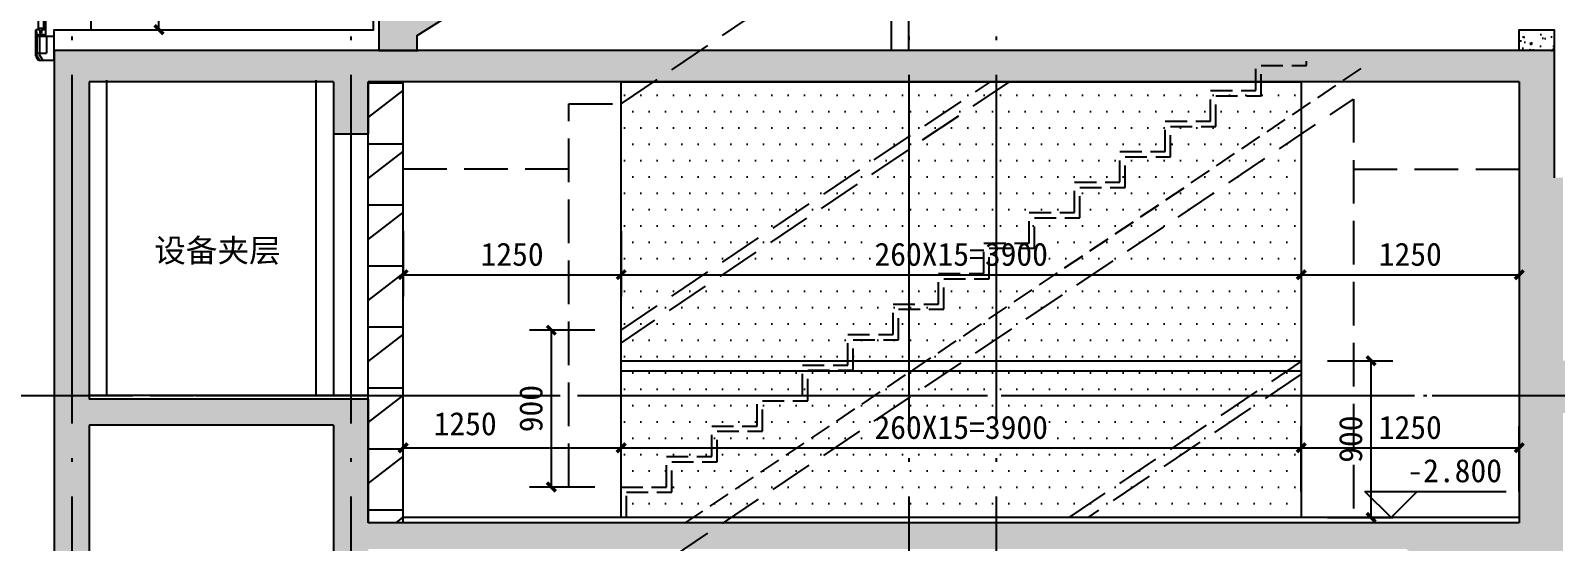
# Model space of a CAD drawing. Extents: x -10817 to 167545, y 26551 to 157048.
# Drawn here: x 135008 to 143752, y 48118 to 51052 of the extents above; entities that cross this region are included whole.
import ezdxf

# ---------------------------------------------------------------- set-up
doc = ezdxf.new("R2010")
doc.units = 0
doc.header["$LTSCALE"] = 1000
doc.header["$MEASUREMENT"] = 0
for name, pattern in [('$1$DOTE', [2.42, 2, -0.2, 0.02, -0.2]), ('3、4#楼 楼梯剖面$0$DASH', [0.35, 0.25, -0.1]), ('DASH', [0.35, 0.25, -0.1])]:
    doc.linetypes.add(name, pattern=pattern)
doc.layers.get('Defpoints').update_dxf_attribs({"color": 30, "linetype": 'DASH'})
for name, color, linetype in [('$1$A-ANNO-DOTE', 10, '$1$DOTE'), ('3#-夹层$0$A-ANNO-LEVL', 3, 'Continuous'), ('3#-夹层$0$A-ANNO-TEXT', 7, 'Continuous'), ('3、4#楼 楼梯剖面$0$A-COLU-CONC-HATC', 204, 'Continuous'), ('3、4#楼 楼梯剖面$0$A-ELEV-1', 8, 'Continuous'), ('3、4#楼 楼梯剖面$0$A-FLOR', 91, 'Continuous'), ('3、4#楼 楼梯剖面$0$A-FLOR-EVTR', 51, 'Continuous'), ('3、4#楼 楼梯剖面$0$A-FLOR-HRAL', 71, 'Continuous'), ('3、4#楼 楼梯剖面$0$A-FLOR-OVHD', 171, '3、4#楼 楼梯剖面$0$DASH'), ('3、4#楼 楼梯剖面$0$A-FLOR-UNDR', 177, 'Continuous'), ('3、4#楼 楼梯剖面$0$A-WALL-BLOK', 131, 'Continuous'), ('3、4#楼 楼梯剖面$0$A-WALL-CONC', 9, 'Continuous'), ('3、4#楼 楼梯剖面$0$A-WALL-INSL', 241, 'Continuous'), ('A-ANNO-DIMS', 3, 'Continuous'), ('A-ANNO-TEXT', 7, 'Continuous'), ('A-COLU-CONC-HATC', 204, 'Continuous'), ('A-WALL-CONC', 9, 'Continuous'), ('A-WALL-INSL', 241, 'Continuous')]:
    doc.layers.add(name, color=color, linetype=linetype)
doc.styles.add('3#-夹层$0$_TCH_DIM', font='')
doc.styles.add('_TCH_DIM_T3', font='')
doc.styles.get("Standard").update_dxf_attribs({"font": ''})
doc.styles.get('3#-夹层$0$_TCH_DIM').set_extended_font_data('SimSun')
doc.styles.get('_TCH_DIM_T3').set_extended_font_data('SimSun')
doc.styles.get('Standard').set_extended_font_data('SimSun')
doc.dimstyles.new('_TCH_ARCH&&50', dxfattribs={"dimtxt": 132.911392, "dimasz": 50, "dimexe": 125, "dimexo": 150, "dimgap": 50, "dimtad": 1, "dimdec": 0, "dimzin": 0, "dimdsep": 46, "dimtxsty": '_TCH_DIM_T3', "dimblk": 'ARCHTICK', "dimcen": 0.09, "dimclrt": 7, "dimazin": 2, "dimtfac": 1, "dimtdec": 0, "dimtix": 1, "dimtmove": 2, "dimatfit": 3, "dimfxl": 50, "dimtolj": 1, "dimtzin": 0, "dimarcsym": 0})

# ---------------------------------------------------------------- blocks, each defined once
blk = doc.blocks.new('3、4#楼 楼梯剖面$0$A$C564E59E9')
at = {"layer": '3、4#楼 楼梯剖面$0$A-FLOR-EVTR'}
for p, q in [((-302.4, 275), (-292.4, 292.3)), ((-302.4, 275), (-292.4, 292.3)), ((-302.4, 275), (-302.4, 209.9)), ((-302.4, 275), (-302.4, 209.9)), ((-297.4, 273.7), (-287.5, 291)), ((-297.4, 273.7), (-287.5, 291)), ((-297.4, 273.7), (-297.4, 209.9)), ((-297.4, 273.7), (-297.4, 209.9)), ((-292.4, 328.5), (-292.4, 292.3)), ((-292.4, 328.5), (-277.5, 328.5)), ((-292.4, 328.5), (-292.4, 292.3)), ((-292.4, 328.5), (-277.5, 328.5)), ((-287.5, 323.5), (-277.5, 323.5)), ((-287.5, 323.5), (-287.5, 291)), ((-287.5, 323.5), (-277.5, 323.5)), ((-287.5, 323.5), (-287.5, 291)), ((-287.5, 291), (-255, 291)), ((-287.5, 291), (-255, 291)), ((-282.5, 323.5), (-282.5, 296)), ((-282.5, 323.5), (-282.5, 296)), ((-282.5, 296), (-250, 296)), ((-282.5, 296), (-250, 296)), ((-277.5, 328.5), (-277.5, 323.5)), ((-277.5, 328.5), (-277.5, 323.5)), ((-255, 291), (-255, 229.8)), ((-255, 291), (-255, 229.8)), ((-250, 296), (-250, 120)), ((-250, 296), (-250, 120)), ((-297.4, 209.9), (-302.4, 209.9)), ((-297.4, 209.9), (-302.4, 209.9)), ((-275, 229.8), (-275, 189.9)), ((-275, 229.8), (-255, 229.8)), ((-275, 229.8), (-275, 189.9)), ((-275, 229.8), (-255, 229.8)), ((-275, 189.9), (-255, 189.9)), ((-275, 189.9), (-255, 189.9)), ((-270, 224.9), (-250, 224.9)), ((-270, 224.9), (-270, 194.9)), ((-270, 224.9), (-250, 224.9)), ((-270, 224.9), (-270, 194.9)), ((-270, 194.9), (-250, 194.9)), ((-270, 194.9), (-250, 194.9)), ((-255, 189.9), (-255, 154.9)), ((-255, 189.9), (-255, 154.9)), ((-292.4, 115), (-262.5, 115)), ((-292.4, 115), (-262.5, 115)), ((-292.4, 115), (-292.4, -2292.5)), ((-262.5, 115), (-262.5, -2292.5)), ((-255, 154.9), (-250, 154.9)), ((-255, 154.9), (-250, 154.9)), ((-200, 120), (-250, 120)), ((-200, 120), (-250, 120)), ((-250, 115), (-250, 90)), ((-237.5, 115), (-250, 115)), ((-250, 115), (-250, 90)), ((-237.5, 115), (-250, 115)), ((-200, 90), (-250, 90)), ((-200, 90), (-250, 90)), ((-200, 125), (-245, 125)), ((-200, 125), (-245, 125)), ((-237.5, 110), (-245, 110)), ((-245, 110), (-245, 95)), ((-237.5, 110), (-245, 110)), ((-245, 110), (-245, 95)), ((-205, 95), (-245, 95)), ((-205, 95), (-245, 95)), ((-237.5, 115), (-237.5, 110)), ((-237.5, 115), (-237.5, 110)), ((-200, 115), (-212.5, 115)), ((-212.5, 115), (-212.5, 110)), ((-200, 115), (-212.5, 115)), ((-212.5, 115), (-212.5, 110)), ((-205, 110), (-212.5, 110)), ((-205, 110), (-212.5, 110)), ((-205, 110), (-205, 95)), ((-205, 110), (-205, 95)), ((0, 100), (-200, 100)), ((0.5, 90), (-200, 90)), ((0, 134.9), (0, 100)), ((10, 100), (10, 134.9)), ((-200, 85), (-250, 85)), ((-200, 85), (-250, 85)), ((-250, 85), (-250, -2339.9)), ((-299.9, -2310), (-305, -2310)), ((-299.9, -2310), (-305, -2310)), ((-282.6, -2300), (-304.9, -2300)), ((-282.6, -2300), (-304.9, -2300)), ((-304.9, -2452.3), (-304.9, -2300)), ((-304.9, -2452.3), (-304.9, -2300)), ((-299.9, -2450.7), (-299.9, -2310)), ((-299.9, -2450.7), (-299.9, -2310)), ((-250.1, -2329.9), (-299.9, -2329.9)), ((-250.1, -2329.9), (-299.9, -2329.9)), ((-200, -2339.9), (-299.9, -2339.9)), ((-299.9, -2339.9), (-299.9, -2434.9)), ((-250.1, -2339.9), (-299.9, -2339.9)), ((-262.6, -2292.5), (-292.5, -2292.5)), ((-284.9, -2339.9), (-284.9, -2444.9)), ((-282.6, -2300), (-282.6, -2319.9)), ((-272.6, -2319.9), (-282.6, -2319.9)), ((-272.6, -2319.9), (-282.6, -2319.9)), ((-250.1, -2300), (-272.6, -2300)), ((-250.1, -2300), (-272.6, -2300)), ((-272.6, -2300), (-272.6, -2319.9)), ((-244.9, -2339.9), (-244.9, -2434.9)), ((-299.9, -2434.9), (-244.9, -2434.9)), ((-264.9, -2474.9), (-284.9, -2444.9)), ((-304.9, -2452.3), (-291.6, -2475.4)), ((-299.9, -2450.7), (-287.2, -2472.8)), ((-291.6, -2475.4), (-287.2, -2472.8)), ((-291.6, -2475.4), (-287.2, -2472.8))]:
    blk.add_line(p, q, dxfattribs=at)
for points in [[(-277.5, 328.5), (-200, 328.5), (-200, 125)], [(-245, 125), (-245, 260.4), (-250, 260.4)], [(10, 100), (10, 134.9), (0, 134.9), (0, 100)], [(-290.8, -2474.9), (-200, -2474.9), (-200, -2339.9)]]:
    blk.add_lwpolyline(points, dxfattribs=at)
blk.add_arc((0, 100), 9.99, 270, 0, dxfattribs=at)
blk.add_arc((0, 100), 9.99, 270, 0, dxfattribs=at)
at = {"layer": '3、4#楼 楼梯剖面$0$A-FLOR-UNDR'}
blk.add_lwpolyline([(10, 100), (10, -2300)], dxfattribs=at)
blk = doc.blocks.new('3、4#楼 楼梯剖面')
at = {"layer": '3、4#楼 楼梯剖面$0$A-COLU-CONC-HATC'}
for points in [[(6140, 6881.1), (5880, 6881.1), (5880, 6717.2), (5620, 6717.2), (5620, 6553.3), (5360, 6553.3), (5360, 6389.4), (5100, 6389.4), (5100, 6225.6), (4840, 6225.6), (4840, 6061.7), (4580, 6061.7), (4580, 5897.8), (4320, 5897.8), (4320, 5733.9), (4060, 5733.9), (4060, 5570), (4060, 5480.2), (4280, 5478.6), (4280, 5566.8), (6140, 6739.3)], [(2400, 5300), (2200, 5480), (2200, 3480), (2333.3, 3430), (2400, 3480)], [(3900, 5360), (3900, 5480), (2200, 5480), (2400, 5300), (3800, 5300)], [(7050, 5300), (7050, 5480), (3900, 5480), (3900, 5360), (4000, 5300)], [(10600, 5300), (10800, 5480), (7050, 5480), (7050, 5300)], [(10800, 5480), (10600, 5300), (10600, 4750), (10800, 4750)], [(3900, 5360), (3800, 5300), (3800, 5000), (4000, 5000), (4000, 5300)], [(2333.3, 3430), (2200, 3480), (2200, 2400), (2400, 2400), (2400, 3330)], [(3800, 3330), (4000, 3480), (2400, 3480), (2333.3, 3430), (2400, 3330)], [(4000, 3480), (3800, 3330), (3800, 2770), (3933.3, 2720), (4000, 2770)], [(3933.3, 2720), (3800, 2770), (3800, 2300), (4000, 2300), (4000, 2620)], [(4100, 2620), (4100, 2770), (4000, 2770), (3933.3, 2720), (4000, 2620)], [(9550, 2620), (9550, 2770), (4100, 2770), (4100, 2620)]]:
    blk.add_hatch(color=256, dxfattribs=at).paths.add_polyline_path(points)
h = blk.add_hatch(dxfattribs=at)
h.set_pattern_fill('混凝土', color=256, scale=20, style=0)
h.set_pattern_definition([(50, (0, 0), (143.452, -12.5504), [15, -165]), (355, (0, 0), (-27.7503, 150.4384), [12, -132]), (100.4514, (11.95, -1.05), (115.7019, 137.8879), [12.748, -140.2284]), (46.1842, (0, 40), (213.4482, -33.1038), [22.5, -247.5]), (96.6356, (17.79, 37.24), (186.9325, 194.8236), [19.122, -210.3426]), (351.1842, (0, 40), (186.9324, 194.8237), [18, -198]), (21, (20, 30), (119.3814, -80.5238), [15, -165]), (326, (20, 30), (48.663, 145.03), [12, -132]), (71.4514, (29.95, 23.29), (168.0445, 64.5061), [12.748, -140.2284]), (37.5, (0, 0), (2.43197, 66.57877), [0, -130.4, 0, -134, 0, -132.5]), (7.5, (0, 0), (52.6139, 78.88234), [0, -76.4, 0, -127.4, 0, -50.5]), (327.5, (-44.6, 0), (106.76449, -4.51097), [0, -50, 0, -156, 0, -207]), (317.5, (-64.6, 0), (116.6372, 20.021), [0, -65, 0, -103.6, 0, -147])])
h.paths.add_polyline_path([(10800, 5480), (10600, 5480), (10600, 5600), (10800, 5600)])
h = blk.add_hatch(dxfattribs=at)
h.set_pattern_fill('空心砖', color=256, scale=100, style=0)
h.set_pattern_definition([(0, (0, 0), (0, 350), []), (37.875, (400, 0), (-169.615, 218.077), []), (90, (400, 0), (-450, 3e-14), [])])
h.paths.add_polyline_path([(4000, 2770), (4200, 2770), (4200, 5300), (4000, 5300)])
at = {"layer": '3、4#楼 楼梯剖面$0$A-ELEV-1'}
h = blk.add_hatch(dxfattribs=at)
h.set_pattern_fill('松散材料', color=256, scale=50)
h.set_pattern_definition([(0, (-132944.94, -48226.24), (46.875, 93.75), [0, -93.75])])
h.paths.add_polyline_path([(9350, 2800), (5450, 2800), (5450, 5300), (9350, 5300)])
blk.add_lwpolyline([(9350, 2800), (5450, 2800), (5450, 5300), (9350, 5300)], close=True, dxfattribs=at)
at = {"layer": '3、4#楼 楼梯剖面$0$A-FLOR', "ltscale": 0.5}
blk.add_lwpolyline([(2200, 5480), (2200, 5600), (4030, 5600), (4030, 5763.9), (4290, 5763.9), (4290, 5927.8), (4550, 5927.8), (4550, 6091.7), (4810, 6091.7), (4810, 6255.6), (5070, 6255.6), (5070, 6419.4), (5330, 6419.4), (5330, 6583.3), (5590, 6583.3), (5590, 6747.2), (5850, 6747.2), (5850, 6911.1), (6110, 6911.1), (6110, 7075), (7500, 7075)], dxfattribs=at)
at = {"layer": '3、4#楼 楼梯剖面$0$A-FLOR', "linetype": '3、4#楼 楼梯剖面$0$DASH', "ltscale": 0.5}
blk.add_lwpolyline([(5450, 2800), (5450, 2975), (5710, 2975), (5710, 3150), (5970, 3150), (5970, 3325), (6230, 3325), (6230, 3500), (6490, 3500), (6490, 3675), (6750, 3675), (6750, 3850), (7010, 3850), (7010, 4025), (7270, 4025), (7270, 4200), (7530, 4200), (7530, 4375), (7790, 4375), (7790, 4550), (8050, 4550), (8050, 4725), (8310, 4725), (8310, 4900), (8570, 4900), (8570, 5075), (8830, 5075), (8830, 5250), (9090, 5250), (9090, 5420)], dxfattribs=at)
at = {"layer": '3、4#楼 楼梯剖面$0$A-FLOR-HRAL', "linetype": '3、4#楼 楼梯剖面$0$DASH'}
blk.add_lwpolyline([(7674.6, 5300), (5450, 3802.7), (5450, 3875), (7567.1, 5300)], close=True, dxfattribs=at)
at = {"layer": '3、4#楼 楼梯剖面$0$A-FLOR-HRAL'}
blk.add_lwpolyline([(5450, 3700), (9350, 3700), (9350, 3640), (5450, 3640)], close=True, dxfattribs=at)
at = {"layer": '3、4#楼 楼梯剖面$0$A-FLOR-HRAL', "linetype": '3、4#楼 楼梯剖面$0$DASH'}
blk.add_lwpolyline([(8018.1, 2800), (9350, 3694.6), (9350, 3622.4), (8125.7, 2800)], dxfattribs=at)
at = {"layer": '3、4#楼 楼梯剖面$0$A-FLOR-OVHD'}
for points in [[(5150, 2975), (5150, 5175), (5450, 5175), (9650, 8001.9), (9650, 5600)], [(5150, 175), (5150, 2375), (5450, 2375), (9650, 5201.9), (9650, 2800)], [(5150, 4800), (4200, 4800)], [(9650, 4800), (10600, 4800)]]:
    blk.add_lwpolyline(points, dxfattribs=at)
at = {"layer": '3、4#楼 楼梯剖面$0$A-FLOR-UNDR'}
for points in [[(2500, 5310), (2500, 3500)], [(3700, 5310), (3700, 3500)], [(3800, 5000), (3800, 3500)]]:
    blk.add_lwpolyline(points, dxfattribs=at)
at = {"layer": '3、4#楼 楼梯剖面$0$A-WALL-BLOK'}
for p, q in [((7000, 5480), (7000, 6895)), ((7100, 5480), (7100, 6895)), ((4000, 2770), (4000, 5300)), ((4000, 5300), (4200, 5300)), ((4200, 2770), (4200, 5300))]:
    blk.add_line(p, q, dxfattribs=at)
at = {"layer": '3、4#楼 楼梯剖面$0$A-WALL-CONC'}
for p, q in [((2200, 5480), (2200, 3480)), ((3900, 5480), (2200, 5480)), ((7050, 5480), (3900, 5480)), ((10800, 5480), (7050, 5480)), ((10800, 5480), (10800, 4750)), ((2400, 5300), (2400, 3480)), ((3800, 5300), (2400, 5300)), ((3800, 5300), (3800, 5000)), ((4000, 5300), (4000, 5000)), ((7050, 5300), (4000, 5300)), ((10600, 5300), (7050, 5300)), ((10600, 5300), (10600, 4750)), ((4000, 5000), (3800, 5000)), ((2200, 3480), (2200, 2400)), ((4000, 3480), (2400, 3480)), ((4000, 3480), (4000, 2770)), ((2400, 3330), (2400, 2400)), ((3800, 3330), (2400, 3330)), ((3800, 3330), (3800, 2770)), ((3800, 2770), (3800, 2300)), ((4100, 2770), (4000, 2770)), ((9550, 2770), (4100, 2770))]:
    blk.add_line(p, q, dxfattribs=at)
for points in [[(6140, 6881.1), (5880, 6881.1), (5880, 6717.2), (5620, 6717.2), (5620, 6553.3), (5360, 6553.3), (5360, 6389.4), (5100, 6389.4), (5100, 6225.6), (4840, 6225.6), (4840, 6061.7), (4580, 6061.7), (4580, 5897.8), (4320, 5897.8), (4320, 5733.9), (4060, 5733.9), (4060, 5570), (4060, 5570), (4060, 5480.2), (4280, 5478.6), (4280, 5566.8), (6140, 6739.3)], [(10800, 5480), (10600, 5480), (10600, 5600), (10800, 5600)]]:
    blk.add_lwpolyline(points, close=True, dxfattribs=at)
at = {"layer": '3、4#楼 楼梯剖面$0$A-WALL-CONC', "linetype": '3、4#楼 楼梯剖面$0$DASH', "ltscale": 0.5}
for points in [[(5480, 2800), (5480, 2945), (5740, 2945), (5740, 3120), (6000, 3120), (6000, 3295), (6260, 3295), (6260, 3470), (6520, 3470), (6520, 3645), (6780, 3645), (6780, 3820), (7040, 3820), (7040, 3995), (7300, 3995), (7300, 4170), (7560, 4170), (7560, 4345), (7820, 4345), (7820, 4520), (8080, 4520), (8080, 4695), (8340, 4695), (8340, 4870), (8600, 4870), (8600, 5045), (8860, 5045), (8860, 5220), (9120, 5220), (9120, 5395), (9380, 5395), (9380, 5420)], [(5815.5, 2766.8), (9708.1, 5386.8)]]:
    blk.add_lwpolyline(points, dxfattribs=at)
at = {"layer": '3、4#楼 楼梯剖面$0$A-WALL-INSL'}
for p, q in [((4000, 3500), (2400, 3500)), ((9550, 2800), (4200, 2800))]:
    blk.add_line(p, q, dxfattribs=at)
at = {"layer": 'Defpoints'}
blk.add_lwpolyline([(-4250, 3500), (15450, 3500)], dxfattribs=at)
blk.add_blockref('3、4#楼 楼梯剖面$0$A$C564E59E9', (2400, 7900))
blk = doc.blocks.new('_ArchTick')
at = {"color": 0, "linetype": 'ByBlock', "const_width": 0.4}
blk.add_lwpolyline([(-0.5, -0.5), (0.5, 0.5)], dxfattribs=at)
blk = doc.blocks.new('*D695')
at = {"layer": 'A-ANNO-DIMS', "color": 0, "lineweight": -2, "transparency": 16777216}
for p, q in [((135495, 53456.2), (135869.9, 53456.2)), ((135744.9, 51056.2), (135744.9, 53456.2)), ((135495, 51056.2), (135869.9, 51056.2))]:
    blk.add_line(p, q, dxfattribs=at)
at = {"layer": 'Defpoints', "color": 0, "transparency": 16777216}
for p in [(135345, 53456.2), (135744.9, 53456.2), (135345, 51056.2)]:
    blk.add_point(p, dxfattribs=at)
at = {"layer": 'A-ANNO-DIMS', "color": 0, "lineweight": -2, "transparency": 16777216, "xscale": 50, "yscale": 50, "zscale": 50}
for p, rotation in [((135744.9, 53456.2), 90), ((135744.9, 51056.2), 270)]:
    blk.add_blockref('_ArchTick', p, dxfattribs=dict(at, rotation=rotation))
at = {"layer": 'A-ANNO-DIMS', "color": 7, "transparency": 16777216, "insert": (135628.5, 52256.2), "char_height": 132.91, "attachment_point": 5, "rotation": 90, "style": '_TCH_DIM_T3'}
blk.add_mtext('\\A1;2400', dxfattribs=at)
blk = doc.blocks.new('*D702')
at = {"layer": 'A-ANNO-DIMS', "color": 0, "lineweight": -2, "transparency": 16777216}
for p, q in [((138244.9, 49331.2), (137869.9, 49331.2)), ((137994.9, 48431.2), (137994.9, 49331.2)), ((138244.9, 48431.2), (137869.9, 48431.2))]:
    blk.add_line(p, q, dxfattribs=at)
at = {"layer": 'Defpoints', "color": 0, "transparency": 16777216}
for p in [(137994.9, 49331.2), (138394.9, 49331.2), (138394.9, 48431.2)]:
    blk.add_point(p, dxfattribs=at)
at = {"layer": 'A-ANNO-DIMS', "color": 0, "lineweight": -2, "transparency": 16777216, "xscale": 50, "yscale": 50, "zscale": 50}
for p, rotation in [((137994.9, 49331.2), 90), ((137994.9, 48431.2), 270)]:
    blk.add_blockref('_ArchTick', p, dxfattribs=dict(at, rotation=rotation))
at = {"layer": 'A-ANNO-DIMS', "color": 7, "transparency": 16777216, "insert": (137878.5, 48881.2), "char_height": 132.91, "attachment_point": 5, "rotation": 90, "style": '_TCH_DIM_T3'}
blk.add_mtext('\\A1;900', dxfattribs=at)
blk = doc.blocks.new('*D703')
at = {"layer": 'A-ANNO-DIMS', "color": 0, "lineweight": -2, "transparency": 16777216}
for p, q in [((142444.9, 49156.2), (142819.9, 49156.2)), ((142694.9, 48256.2), (142694.9, 49156.2)), ((142444.9, 48256.2), (142819.9, 48256.2))]:
    blk.add_line(p, q, dxfattribs=at)
at = {"layer": 'Defpoints', "color": 0, "transparency": 16777216}
for p in [(142294.9, 49156.2), (142694.9, 49156.2), (142294.9, 48256.2)]:
    blk.add_point(p, dxfattribs=at)
at = {"layer": 'A-ANNO-DIMS', "color": 0, "lineweight": -2, "transparency": 16777216, "xscale": 50, "yscale": 50, "zscale": 50}
for p, rotation in [((142694.9, 49156.2), 90), ((142694.9, 48256.2), 270)]:
    blk.add_blockref('_ArchTick', p, dxfattribs=dict(at, rotation=rotation))
at = {"layer": 'A-ANNO-DIMS', "color": 7, "transparency": 16777216, "insert": (142578.5, 48706.2), "char_height": 132.91, "attachment_point": 5, "rotation": 90, "style": '_TCH_DIM_T3'}
blk.add_mtext('\\A1;900', dxfattribs=at)
blk = doc.blocks.new('*D746')
at = {"layer": 'A-ANNO-DIMS', "color": 0, "lineweight": -2, "transparency": 16777216}
for p, q in [((137144.9, 49899.9), (137144.9, 49524.9)), ((138394.9, 49899.9), (138394.9, 49524.9)), ((137144.9, 49649.9), (138394.9, 49649.9))]:
    blk.add_line(p, q, dxfattribs=at)
at = {"layer": 'Defpoints', "color": 0, "transparency": 16777216}
for p in [(137144.9, 50049.9), (138394.9, 50049.9), (138394.9, 49649.9)]:
    blk.add_point(p, dxfattribs=at)
at = {"layer": 'A-ANNO-DIMS', "color": 0, "lineweight": -2, "transparency": 16777216, "xscale": 50, "yscale": 50, "zscale": 50, "rotation": 180}
blk.add_blockref('_ArchTick', (137144.9, 49649.9), dxfattribs=at)
at = {"layer": 'A-ANNO-DIMS', "color": 0, "lineweight": -2, "transparency": 16777216, "xscale": 50, "yscale": 50, "zscale": 50}
blk.add_blockref('_ArchTick', (138394.9, 49649.9), dxfattribs=at)
at = {"layer": 'A-ANNO-DIMS', "color": 7, "transparency": 16777216, "insert": (137769.9, 49766.3), "char_height": 132.91, "attachment_point": 5, "style": '_TCH_DIM_T3'}
blk.add_mtext('\\A1;1250', dxfattribs=at)
blk = doc.blocks.new('*D747')
at = {"layer": 'A-ANNO-DIMS', "color": 0, "lineweight": -2, "transparency": 16777216}
for p, q in [((138394.9, 49899.9), (138394.9, 49524.9)), ((142294.9, 49899.9), (142294.9, 49524.9)), ((138394.9, 49649.9), (142294.9, 49649.9))]:
    blk.add_line(p, q, dxfattribs=at)
at = {"layer": 'Defpoints', "color": 0, "transparency": 16777216}
for p in [(138394.9, 50049.9), (142294.9, 50049.9), (142294.9, 49649.9)]:
    blk.add_point(p, dxfattribs=at)
at = {"layer": 'A-ANNO-DIMS', "color": 0, "lineweight": -2, "transparency": 16777216, "xscale": 50, "yscale": 50, "zscale": 50, "rotation": 180}
blk.add_blockref('_ArchTick', (138394.9, 49649.9), dxfattribs=at)
at = {"layer": 'A-ANNO-DIMS', "color": 0, "lineweight": -2, "transparency": 16777216, "xscale": 50, "yscale": 50, "zscale": 50}
blk.add_blockref('_ArchTick', (142294.9, 49649.9), dxfattribs=at)
at = {"layer": 'A-ANNO-DIMS', "color": 7, "transparency": 16777216, "insert": (140344.9, 49766.3), "char_height": 132.911, "attachment_point": 5, "style": '_TCH_DIM_T3'}
blk.add_mtext('\\A1;260X15=3900', dxfattribs=at)
blk = doc.blocks.new('*D748')
at = {"layer": 'A-ANNO-DIMS', "color": 0, "lineweight": -2, "transparency": 16777216}
for p, q in [((142294.9, 49899.9), (142294.9, 49524.9)), ((143544.9, 49899.9), (143544.9, 49524.9)), ((142294.9, 49649.9), (143544.9, 49649.9))]:
    blk.add_line(p, q, dxfattribs=at)
at = {"layer": 'Defpoints', "color": 0, "transparency": 16777216}
for p in [(142294.9, 50049.9), (143544.9, 50049.9), (143544.9, 49649.9)]:
    blk.add_point(p, dxfattribs=at)
at = {"layer": 'A-ANNO-DIMS', "color": 0, "lineweight": -2, "transparency": 16777216, "xscale": 50, "yscale": 50, "zscale": 50, "rotation": 180}
blk.add_blockref('_ArchTick', (142294.9, 49649.9), dxfattribs=at)
at = {"layer": 'A-ANNO-DIMS', "color": 0, "lineweight": -2, "transparency": 16777216, "xscale": 50, "yscale": 50, "zscale": 50}
blk.add_blockref('_ArchTick', (143544.9, 49649.9), dxfattribs=at)
at = {"layer": 'A-ANNO-DIMS', "color": 7, "transparency": 16777216, "insert": (142919.9, 49766.3), "char_height": 132.91, "attachment_point": 5, "style": '_TCH_DIM_T3'}
blk.add_mtext('\\A1;1250', dxfattribs=at)
blk = doc.blocks.new('*D749')
at = {"layer": 'A-ANNO-DIMS', "color": 0, "lineweight": -2, "transparency": 16777216}
for p, q in [((137144.9, 48406.2), (137144.9, 48781.2)), ((138394.9, 48406.2), (138394.9, 48781.2)), ((137144.9, 48656.2), (138394.9, 48656.2))]:
    blk.add_line(p, q, dxfattribs=at)
at = {"layer": 'Defpoints', "color": 0, "transparency": 16777216}
for p in [(138394.9, 48656.2), (137144.9, 48256.2), (138394.9, 48256.2)]:
    blk.add_point(p, dxfattribs=at)
at = {"layer": 'A-ANNO-DIMS', "color": 0, "lineweight": -2, "transparency": 16777216, "xscale": 50, "yscale": 50, "zscale": 50, "rotation": 180}
blk.add_blockref('_ArchTick', (137144.9, 48656.2), dxfattribs=at)
at = {"layer": 'A-ANNO-DIMS', "color": 0, "lineweight": -2, "transparency": 16777216, "xscale": 50, "yscale": 50, "zscale": 50}
blk.add_blockref('_ArchTick', (138394.9, 48656.2), dxfattribs=at)
at = {"layer": 'A-ANNO-DIMS', "color": 7, "transparency": 16777216, "insert": (137500.7, 48793.7), "char_height": 132.91, "attachment_point": 5, "style": '_TCH_DIM_T3'}
blk.add_mtext('\\A1;1250', dxfattribs=at)
blk = doc.blocks.new('*D750')
at = {"layer": 'A-ANNO-DIMS', "color": 0, "lineweight": -2, "transparency": 16777216}
for p, q in [((138394.9, 48406.2), (138394.9, 48781.2)), ((142294.9, 48406.2), (142294.9, 48781.2)), ((138394.9, 48656.2), (142294.9, 48656.2))]:
    blk.add_line(p, q, dxfattribs=at)
at = {"layer": 'Defpoints', "color": 0, "transparency": 16777216}
for p in [(142294.9, 48656.2), (138394.9, 48256.2), (142294.9, 48256.2)]:
    blk.add_point(p, dxfattribs=at)
at = {"layer": 'A-ANNO-DIMS', "color": 0, "lineweight": -2, "transparency": 16777216, "xscale": 50, "yscale": 50, "zscale": 50, "rotation": 180}
blk.add_blockref('_ArchTick', (138394.9, 48656.2), dxfattribs=at)
at = {"layer": 'A-ANNO-DIMS', "color": 0, "lineweight": -2, "transparency": 16777216, "xscale": 50, "yscale": 50, "zscale": 50}
blk.add_blockref('_ArchTick', (142294.9, 48656.2), dxfattribs=at)
at = {"layer": 'A-ANNO-DIMS', "color": 7, "transparency": 16777216, "insert": (140344.9, 48772.7), "char_height": 132.911, "attachment_point": 5, "style": '_TCH_DIM_T3'}
blk.add_mtext('\\A1;260X15=3900', dxfattribs=at)
blk = doc.blocks.new('*D751')
at = {"layer": 'A-ANNO-DIMS', "color": 0, "lineweight": -2, "transparency": 16777216}
for p, q in [((142294.9, 48406.2), (142294.9, 48781.2)), ((143544.9, 48406.2), (143544.9, 48781.2)), ((142294.9, 48656.2), (143544.9, 48656.2))]:
    blk.add_line(p, q, dxfattribs=at)
at = {"layer": 'Defpoints', "color": 0, "transparency": 16777216}
for p in [(143544.9, 48656.2), (142294.9, 48256.2), (143544.9, 48256.2)]:
    blk.add_point(p, dxfattribs=at)
at = {"layer": 'A-ANNO-DIMS', "color": 0, "lineweight": -2, "transparency": 16777216, "xscale": 50, "yscale": 50, "zscale": 50, "rotation": 180}
blk.add_blockref('_ArchTick', (142294.9, 48656.2), dxfattribs=at)
at = {"layer": 'A-ANNO-DIMS', "color": 0, "lineweight": -2, "transparency": 16777216, "xscale": 50, "yscale": 50, "zscale": 50}
blk.add_blockref('_ArchTick', (143544.9, 48656.2), dxfattribs=at)
at = {"layer": 'A-ANNO-DIMS', "color": 7, "transparency": 16777216, "insert": (142919.9, 48772.7), "char_height": 132.91, "attachment_point": 5, "style": '_TCH_DIM_T3'}
blk.add_mtext('\\A1;1250', dxfattribs=at)

msp = doc.modelspace()

# ---------------------------------------------------------------- hatches: boundary and pattern name
at = {"layer": 'A-COLU-CONC-HATC'}
for points in [[(143794.9, 50206.2), (143544.9, 50206.2), (143544.9, 49156.2), (143711.6, 49056.2), (143794.9, 49156.2)], [(143711.6, 49056.2), (143544.9, 49156.2), (143544.9, 48226.2), (143794.9, 47656.2), (143794.9, 48856.2)], [(145094.9, 48856.2), (145094.9, 49156.2), (143794.9, 49156.2), (143711.6, 49056.2), (143794.9, 48856.2)], [(143028.3, 47986.2), (142994.9, 48226.2), (142494.9, 48226.2), (142494.9, 48076.2), (142894.9, 48076.2)], [(143794.9, 47656.2), (143544.9, 48226.2), (142994.9, 48226.2), (143028.3, 47986.2), (143194.9, 47656.2)]]:
    msp.add_hatch(color=256, dxfattribs=at).paths.add_polyline_path(points)

# ---------------------------------------------------------------- linework, layer by layer
at = {"layer": '$1$A-ANNO-DOTE'}
for points in [[(135244.9, 70156.2), (135244.9, 42356.2)], [(136844.9, 70156.2), (136844.9, 42356.2)], [(140044.9, 70156.2), (140044.9, 42356.2)], [(140544.9, 70156.2), (140544.9, 42356.2)], [(128694.9, 48956.2), (148394.9, 48956.2)]]:
    msp.add_lwpolyline(points, dxfattribs=at)
at = {"layer": '3#-夹层$0$A-ANNO-LEVL'}
for p, q in [((142809.5, 48256.2), (142659.5, 48406.2)), ((142659.5, 48406.2), (143469.7, 48406.2)), ((142809.5, 48256.2), (142959.5, 48406.2))]:
    msp.add_line(p, q, dxfattribs=at)
at = {"layer": 'A-WALL-CONC'}
for p, q in [((143544.9, 50206.2), (143544.9, 49156.2)), ((143544.9, 49156.2), (143544.9, 48226.2)), ((142994.9, 48226.2), (142494.9, 48226.2)), ((143544.9, 48226.2), (142994.9, 48226.2))]:
    msp.add_line(p, q, dxfattribs=at)
at = {"layer": 'A-WALL-INSL'}
for p, q in [((142994.9, 48256.2), (142494.9, 48256.2)), ((143544.9, 48256.2), (142994.9, 48256.2))]:
    msp.add_line(p, q, dxfattribs=at)

# ---------------------------------------------------------------- block references
msp.add_blockref('3、4#楼 楼梯剖面', (132944.9, 45456.2))

# ---------------------------------------------------------------- texts
at = {"layer": '3#-夹层$0$A-ANNO-TEXT', "color": 7, "style": '3#-夹层$0$_TCH_DIM'}
msp.add_text('-2.800', height=132.91, dxfattribs=at).set_placement((142903.1, 48458.7))
at = {"layer": 'A-ANNO-TEXT'}
msp.add_text('设备夹层', height=132.91, dxfattribs=at).set_placement((135717.7, 49722.7))

# ---------------------------------------------------------------- dimensions: what is measured, and where the dimension line sits
at = {"layer": 'A-ANNO-DIMS'}
for p1, p2, distance, picture, middle in [((135345, 51056.2), (135345, 53456.2), -400, '*D695', (135628.5, 52256.2)), ((137144.9, 50049.9), (138394.9, 50049.9), -400, '*D746', (137769.9, 49766.3)), ((142294.9, 50049.9), (143544.9, 50049.9), -400, '*D748', (142919.9, 49766.3)), ((138394.9, 48431.2), (138394.9, 49331.2), 400, '*D702', (137878.5, 48881.2)), ((142294.9, 48256.2), (142294.9, 49156.2), -400, '*D703', (142578.5, 48706.2)), ((142294.9, 48256.2), (143544.9, 48256.2), 400, '*D751', (142919.9, 48772.7))]:
    dim = msp.add_aligned_dim(p1=p1, p2=p2, distance=distance, dimstyle='_TCH_ARCH&&50', dxfattribs=at)
    dim.commit()
    dim.dimension.update_dxf_attribs({"geometry": picture, "text_midpoint": middle})
for p1, p2, distance, picture, middle in [((138394.9, 50049.9), (142294.9, 50049.9), -400, '*D747', (140344.9, 49766.3)), ((138394.9, 48256.2), (142294.9, 48256.2), 400, '*D750', (140344.9, 48772.7))]:
    dim = msp.add_aligned_dim(p1=p1, p2=p2, distance=distance, text='260X15=3900', dimstyle='_TCH_ARCH&&50', dxfattribs=at)
    dim.commit()
    dim.dimension.update_dxf_attribs({"geometry": picture, "text_midpoint": middle})
dim = msp.add_linear_dim(base=(138394.9, 48656.2), p1=(137144.9, 48256.2), p2=(138394.9, 48256.2), angle=0, dimstyle='_TCH_ARCH&&50', dxfattribs=at)
dim.commit()
dim.dimension.update_dxf_attribs({"geometry": '*D749', "text_midpoint": (137500.7, 48793.7), "dimtype": 129})

doc.saveas('drawing.dxf')
